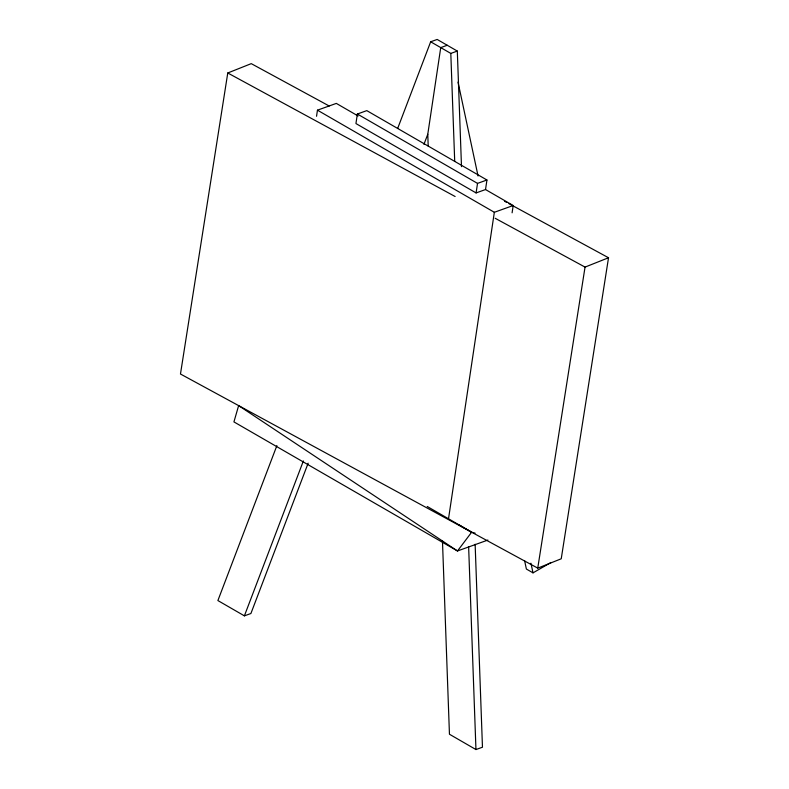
<?xml version="1.0" encoding="UTF-8"?>
<svg xmlns="http://www.w3.org/2000/svg" width="789" height="789" viewBox="0 0 789 789"><rect width="100%" height="100%" fill="white"/><g stroke="black" fill="none" stroke-linecap="round" stroke-linejoin="round"><path stroke-width="1.18" d="M316.547 116.259L317.454 110.174L336.321 103.398L358.107 115.983M485.521 189.547L486.951 180L366.796 110.628L357.368 114.02L355.938 123.557L476.092 192.93L485.521 189.547L513.195 205.515L512.1 212.813M423.969 144.279L424.058 143.687M428.2 146.083L427.776 134.278L440.735 47.606L447.245 45.269M476.092 192.93L477.523 183.383L486.951 180M475.106 533.127L471.644 532.21L448.517 518.777L494.338 212.29L513.195 205.515M329.2 106.002L251.247 63.643L227.765 72.983L180.474 374.016L537.753 568.129L561.235 558.79L608.526 257.756L508.925 203.641M537.753 568.129L585.043 267.096L608.526 257.756M276.88 445.637L217.892 600.557L244.393 615.854L250.902 613.517L308.144 463.192M397.666 128.449L430.666 41.787L437.175 39.45L457.314 51.078L461.496 166.647M244.393 615.854L303.38 460.944M424.166 143.746L427.776 134.278M524.586 560.594L526.381 569.037L533.009 572.863L551.038 562.458M430.666 41.787L450.805 53.415L457.314 51.078M487.898 540.051L457.492 550.969L233.929 421.898L238.633 405.615L457.492 550.969L471.644 532.21L458.882 524.833M442.471 541.146L449.454 734.243L475.954 749.55L482.464 747.213L475.136 544.262M504.595 201.284L506.755 202.467M227.765 72.983L455.125 196.51M495.176 218.277L585.043 267.096M357.368 114.02L477.523 183.383M317.454 110.174L494.338 212.29M427.204 506.469L448.517 518.777M458.014 82.086L478.055 175.977M530.948 563.218L533.009 572.863M450.805 53.415L454.711 161.38M468.627 546.599L475.954 749.55"/></g></svg>
